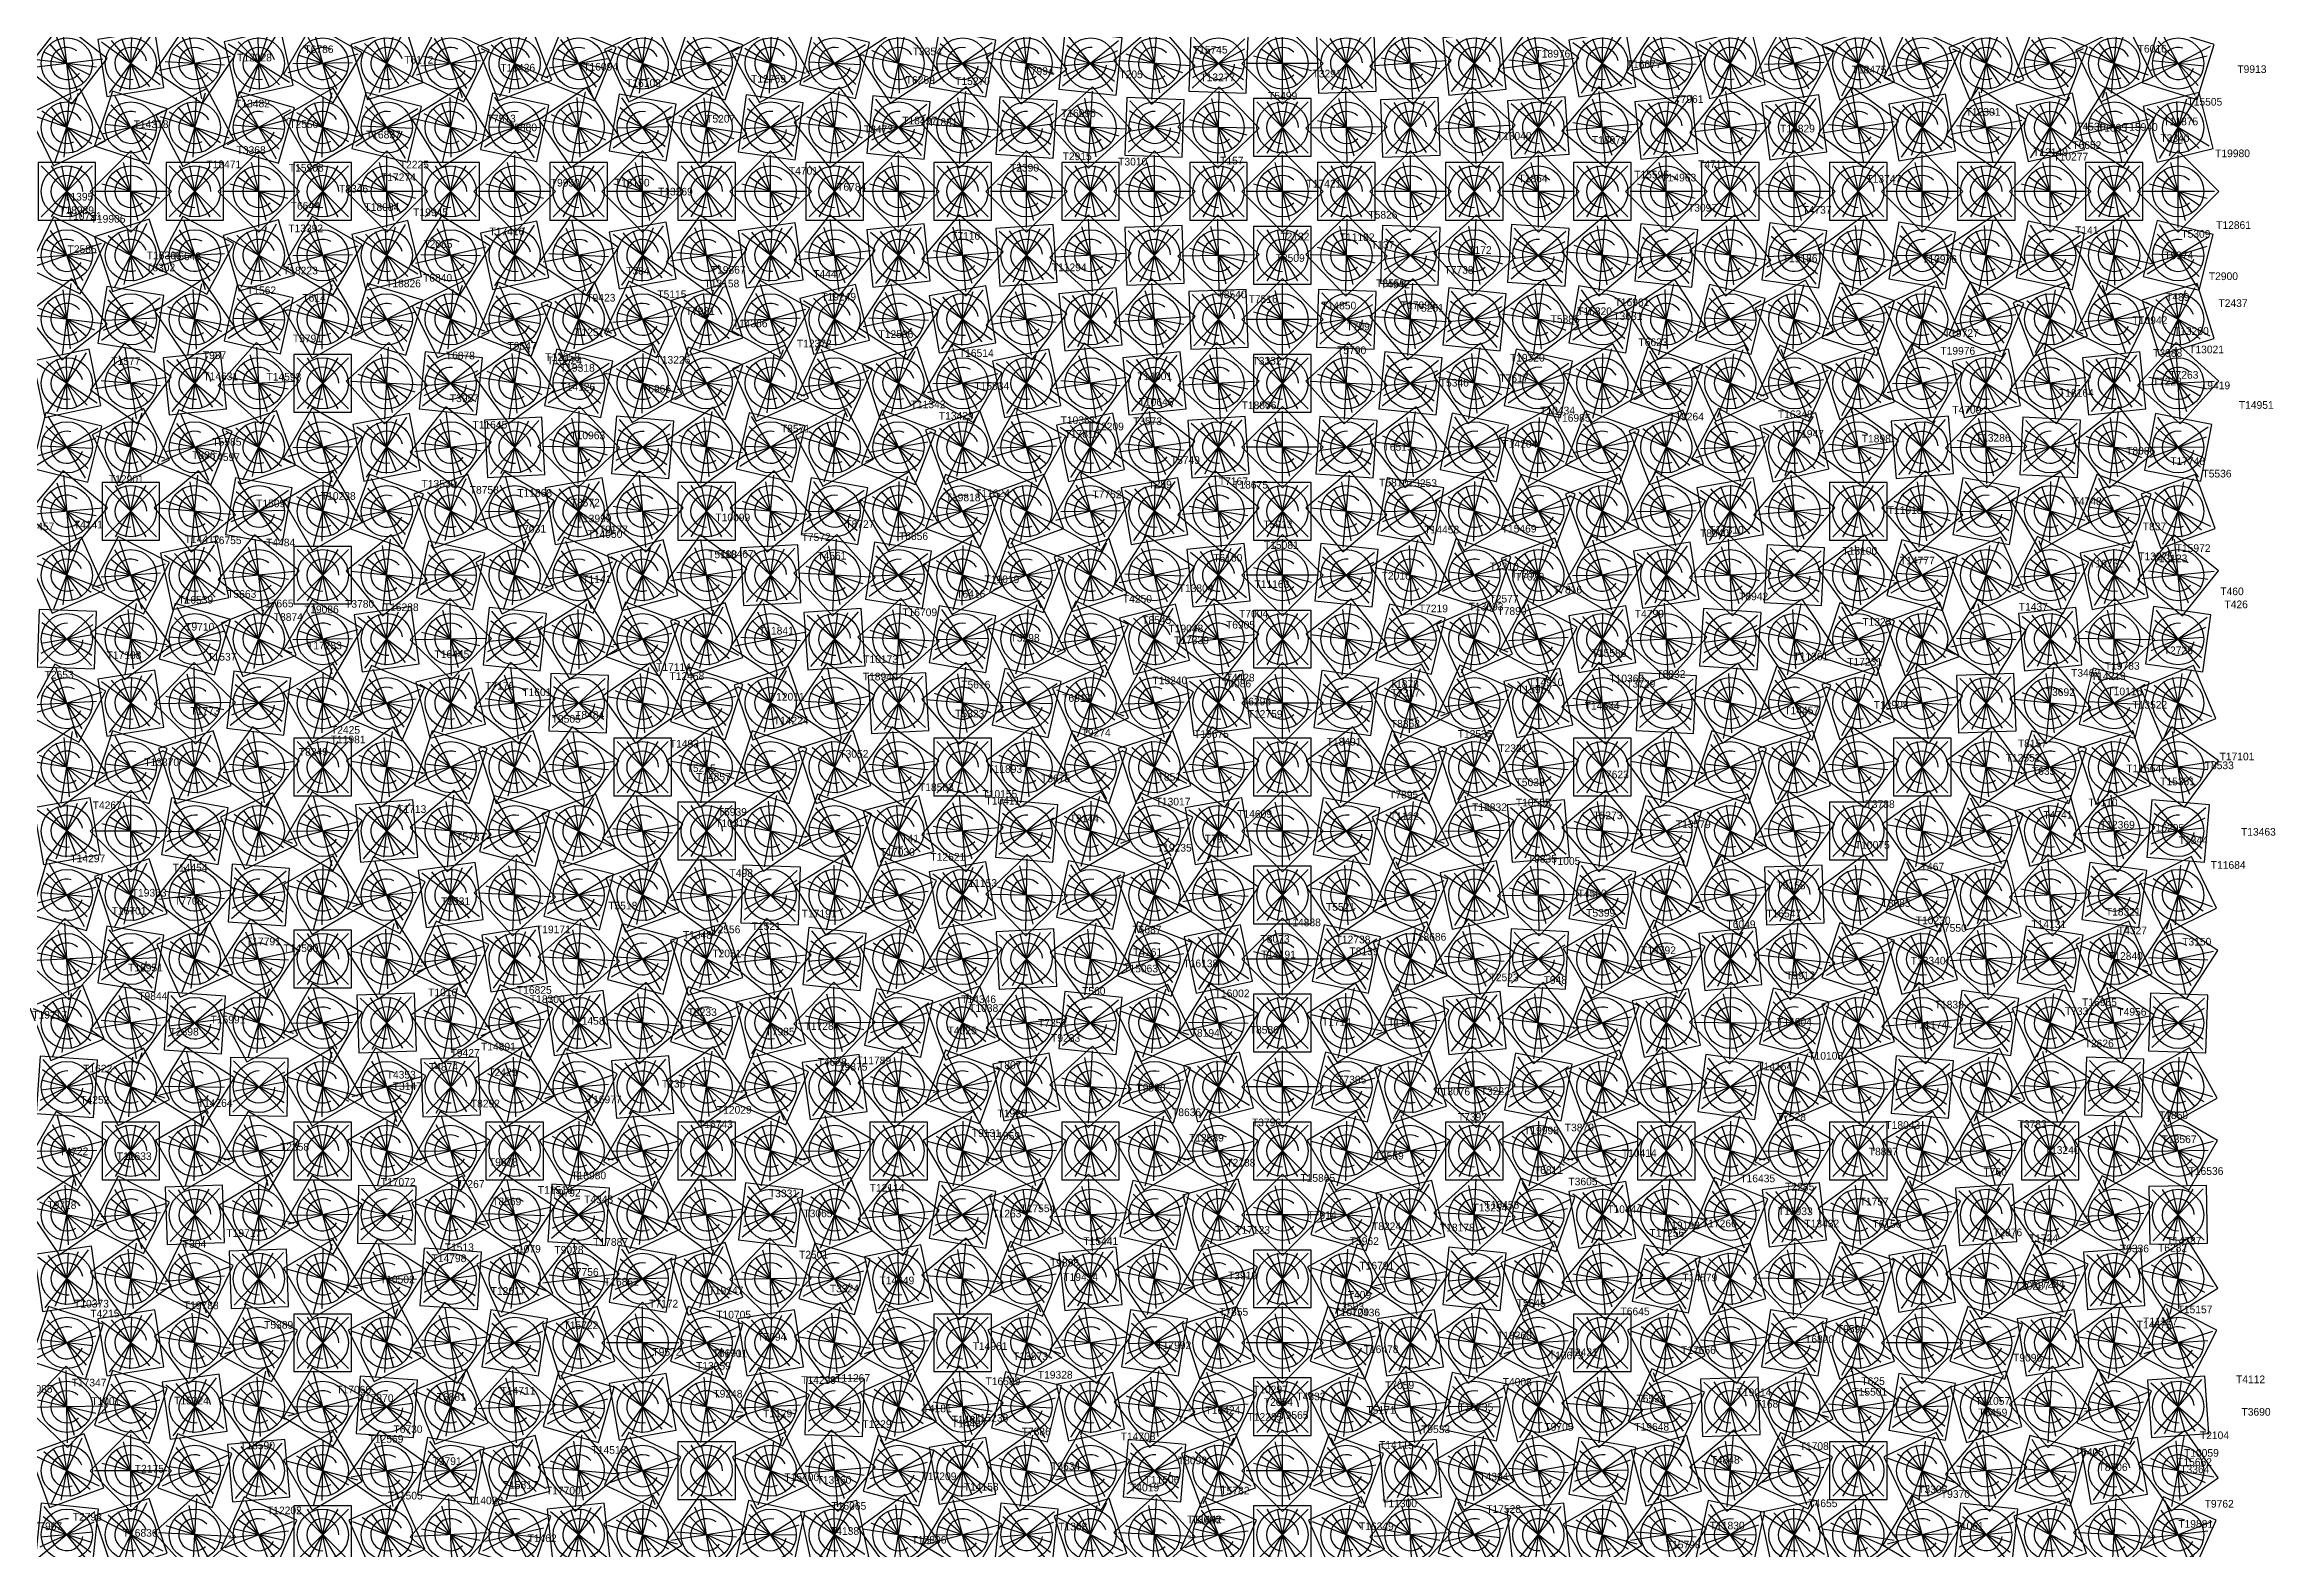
# Model space of a CAD drawing. Header units: metres. Extents: x -45 to 15052, y -45 to 15012.
# Drawn here: x 11565 to 15052, y 2377 to 4729 of the extents above; entities that cross this region are included whole.
import ezdxf

# ---------------------------------------------------------------- set-up
doc = ezdxf.new("R2010")
doc.units = ezdxf.units.M
for name, color, linetype in [('L0', 1, 'Continuous'), ('L1', 2, 'Continuous'), ('L10', 4, 'Continuous'), ('L11', 5, 'Continuous'), ('L2', 3, 'Continuous'), ('L3', 4, 'Continuous'), ('L4', 5, 'Continuous'), ('L5', 6, 'Continuous'), ('L6', 7, 'Continuous'), ('L7', 1, 'Continuous'), ('L8', 2, 'Continuous'), ('L9', 3, 'Continuous')]:
    doc.layers.add(name, color=color, linetype=linetype)

# ---------------------------------------------------------------- blocks, each defined once
blk = doc.blocks.new('CELL')
for p, q in [((-40, -40), (40, 40)), ((40, -40), (-40, 40)), ((-24, -40), (24, 40)), ((24, -40), (-24, 40)), ((-8, -40), (8, 40)), ((8, -40), (-8, 40))]:
    blk.add_line(p, q)
blk.add_lwpolyline([(-45, -45), (45, -45), (45, 45), (-45, 45)], close=True)
blk.add_circle((0, 0), 40)
blk.add_arc((0, 0), 25, 0, 270)

msp = doc.modelspace()

# ---------------------------------------------------------------- block references
at = {"layer": 'L0'}
for p, rotation in [((12100, 4700), 17), ((13300, 4700), 41), ((14500, 4700), 65), ((12200, 4600), 32), ((13400, 4600), 43.99999999999999), ((14600, 4600), 56), ((12300, 4500), 45), ((13500, 4500), 45), ((14700, 4500), 45), ((13600, 4400), 43.99999999999999), ((12400, 4400), 56), ((14800, 4400), 32), ((12500, 4300), 65), ((13700, 4300), 41), ((14900, 4300), 17), ((12600, 4200), 72), ((13800, 4200), 36), ((12700, 4100), 77.00000000000001), ((13900, 4100), 29), ((11600, 4000), 50), ((12800, 4000), 80), ((14000, 4000), 20), ((11700, 3900), 63), ((12900, 3900), 81), ((14100, 3900), 9), ((11800, 3800), 74), ((13000, 3800), 80), ((14200, 3800), 86.00000000000001), ((11900, 3700), 83.00000000000001), ((13100, 3700), 77.00000000000001), ((14300, 3700), 71), ((14400, 3600), 54), ((13200, 3600), 72), ((13300, 3500), 65), ((14500, 3500), 35), ((12100, 3500), 5), ((13400, 3400), 56), ((14600, 3400), 14), ((12200, 3400), 8), ((12300, 3300), 9), ((13500, 3300), 45), ((14700, 3300), 81), ((12400, 3200), 8), ((13600, 3200), 32), ((14800, 3200), 56), ((12500, 3100), 5), ((13700, 3100), 17), ((14900, 3100), 29), ((12700, 2900), 83.00000000000001), ((13900, 2900), 71), ((14000, 2800), 50), ((11600, 2800), 8), ((12800, 2800), 74), ((12900, 2700), 63), ((14100, 2700), 27), ((11700, 2700), 9), ((11800, 2600), 8), ((13000, 2600), 50), ((14200, 2600), 2), ((11900, 2500), 5), ((13100, 2500), 35), ((14300, 2500), 65), ((13200, 2400), 18), ((14400, 2400), 36)]:
    msp.add_blockref('CELL', p, dxfattribs=dict(at, rotation=rotation))
for p in [(12000, 3600), (12600, 3000), (13800, 3000), (12000, 2400)]:
    msp.add_blockref('CELL', p, dxfattribs=at)
at = {"layer": 'L1'}
for p, rotation in [((12200, 4700), 64), ((13400, 4700), 87.99999999999999), ((14600, 4700), 22), ((12300, 4600), 78), ((14700, 4600), 12), ((12500, 4400), 10), ((13700, 4400), 87.99999999999999), ((14900, 4400), 76), ((12600, 4300), 18), ((13800, 4300), 84), ((12700, 4200), 24), ((13900, 4200), 78), ((11600, 4100), 76), ((12800, 4100), 28), ((14000, 4100), 70), ((12900, 4000), 30), ((14100, 4000), 59.99999999999999), ((11800, 3900), 12), ((13000, 3900), 30), ((14200, 3900), 48), ((11900, 3800), 22), ((13100, 3800), 28), ((14300, 3800), 34), ((12000, 3700), 30), ((13200, 3700), 24), ((14400, 3700), 18), ((12100, 3600), 36), ((13300, 3600), 18), ((12200, 3500), 40), ((14600, 3500), 70), ((13400, 3500), 10), ((12300, 3400), 42), ((14700, 3400), 48), ((12400, 3300), 42), ((13600, 3300), 78), ((14800, 3300), 24), ((12500, 3200), 40), ((13700, 3200), 64), ((14900, 3200), 87.99999999999999), ((12600, 3100), 36), ((13800, 3100), 48), ((12700, 3000), 30), ((13900, 3000), 30), ((11600, 2900), 34), ((12800, 2900), 22), ((14000, 2900), 10), ((11700, 2800), 36), ((12900, 2800), 12), ((14100, 2800), 78), ((11800, 2700), 36), ((14200, 2700), 54), ((11900, 2600), 34), ((13100, 2600), 76), ((14300, 2600), 28), ((12000, 2500), 30), ((13200, 2500), 59.99999999999999), ((12100, 2400), 24), ((13300, 2400), 42), ((14500, 2400), 59.99999999999999)]:
    msp.add_blockref('CELL', p, dxfattribs=dict(at, rotation=rotation))
for p in [(13500, 4600), (12400, 4500), (13600, 4500), (14800, 4500), (11700, 4000), (14500, 3600), (13500, 3400), (13000, 2700), (14400, 2500)]:
    msp.add_blockref('CELL', p, dxfattribs=at)
at = {"layer": 'L10'}
for p, rotation in [((11900, 4700), 13), ((13100, 4700), 37), ((14300, 4700), 61), ((12000, 4600), 30), ((13200, 4600), 42), ((14400, 4600), 54), ((12100, 4500), 45), ((13300, 4500), 45), ((14500, 4500), 45), ((13400, 4400), 46), ((12200, 4400), 58), ((14600, 4400), 34), ((13500, 4300), 45), ((12300, 4300), 68.99999999999999), ((14700, 4300), 21), ((13600, 4200), 42), ((12400, 4200), 78), ((14800, 4200), 6), ((13700, 4100), 37), ((14900, 4100), 79), ((12500, 4100), 85), ((13800, 4000), 30), ((12700, 3900), 3), ((13900, 3900), 21), ((11600, 3800), 87.99999999999999), ((12800, 3800), 4), ((14000, 3800), 10), ((11700, 3700), 9), ((12900, 3700), 3), ((14100, 3700), 87), ((11800, 3600), 18), ((14200, 3600), 72), ((11900, 3500), 25), ((14300, 3500), 55), ((13100, 3500), 85), ((12000, 3400), 30), ((13200, 3400), 78), ((14400, 3400), 36), ((12100, 3300), 33), ((13300, 3300), 68.99999999999999), ((14500, 3300), 15), ((12200, 3200), 34), ((13400, 3200), 58), ((14600, 3200), 82), ((12300, 3100), 33), ((13500, 3100), 45), ((14700, 3100), 57.00000000000001), ((12400, 3000), 30), ((13600, 3000), 30), ((14800, 3000), 30), ((12500, 2900), 25), ((13700, 2900), 13), ((14900, 2900), 1), ((12600, 2800), 18), ((13800, 2800), 84), ((13900, 2700), 63), ((12700, 2700), 9), ((11600, 2600), 46), ((14000, 2600), 40), ((12800, 2600), 87.99999999999999), ((11700, 2500), 45), ((12900, 2500), 75.00000000000001), ((14100, 2500), 15), ((11800, 2400), 42), ((13000, 2400), 59.99999999999999), ((14200, 2400), 78)]:
    msp.add_blockref('CELL', p, dxfattribs=dict(at, rotation=rotation))
for p in [(12600, 4000), (13000, 3600)]:
    msp.add_blockref('CELL', p, dxfattribs=at)
at = {"layer": 'L11'}
for p, rotation in [((12000, 4700), 59.99999999999999), ((13200, 4700), 84), ((14400, 4700), 18), ((12100, 4600), 76), ((13300, 4600), 87.99999999999999), ((14500, 4600), 10), ((12300, 4400), 12), ((14700, 4400), 78), ((12400, 4300), 22), ((14800, 4300), 64), ((13600, 4300), 87.99999999999999), ((12500, 4200), 30), ((14900, 4200), 48), ((13700, 4200), 84), ((12600, 4100), 36), ((13800, 4100), 78), ((12700, 4000), 40), ((13900, 4000), 70), ((11600, 3900), 24), ((12800, 3900), 42), ((14000, 3900), 59.99999999999999), ((11700, 3800), 36), ((12900, 3800), 42), ((14100, 3800), 48), ((11800, 3700), 46), ((13000, 3700), 40), ((14200, 3700), 34), ((11900, 3600), 54), ((13100, 3600), 36), ((14300, 3600), 18), ((12000, 3500), 59.99999999999999), ((13200, 3500), 30), ((12100, 3400), 64), ((13300, 3400), 22), ((14500, 3400), 70), ((12200, 3300), 66), ((13400, 3300), 12), ((14600, 3300), 48), ((12300, 3200), 66), ((14700, 3200), 24), ((12400, 3100), 64), ((13600, 3100), 76), ((14800, 3100), 87.99999999999999), ((12500, 3000), 59.99999999999999), ((13700, 3000), 59.99999999999999), ((14900, 3000), 59.99999999999999), ((12600, 2900), 54), ((13800, 2900), 42), ((12700, 2800), 46), ((13900, 2800), 22), ((11600, 2700), 72), ((12800, 2700), 36), ((11700, 2600), 72), ((12900, 2600), 24), ((14100, 2600), 66), ((11800, 2500), 70), ((13000, 2500), 10), ((14200, 2500), 40), ((11900, 2400), 66), ((13100, 2400), 84), ((14300, 2400), 12)]:
    msp.add_blockref('CELL', p, dxfattribs=dict(at, rotation=rotation))
for p in [(12200, 4500), (13400, 4500), (14600, 4500), (13500, 4400), (14400, 3500), (13500, 3200), (14000, 2700)]:
    msp.add_blockref('CELL', p, dxfattribs=at)
at = {"layer": 'L2'}
for p, rotation in [((12300, 4700), 21), ((13500, 4700), 45), ((14700, 4700), 68.99999999999999), ((12400, 4600), 34), ((13600, 4600), 46), ((14800, 4600), 58), ((12500, 4500), 45), ((13700, 4500), 45), ((14900, 4500), 45), ((13800, 4400), 42), ((12600, 4400), 54), ((12700, 4300), 61), ((13900, 4300), 37), ((12800, 4200), 66), ((14000, 4200), 30), ((11600, 4200), 12), ((11700, 4100), 27), ((12900, 4100), 68.99999999999999), ((14100, 4100), 21), ((11800, 4000), 40), ((13000, 4000), 70), ((14200, 4000), 10), ((11900, 3900), 51), ((13100, 3900), 68.99999999999999), ((14300, 3900), 87), ((12000, 3800), 59.99999999999999), ((13200, 3800), 66), ((14400, 3800), 72), ((12100, 3700), 67.00000000000001), ((13300, 3700), 61), ((14500, 3700), 55), ((13400, 3600), 54), ((14600, 3600), 36), ((12200, 3600), 72), ((13500, 3500), 45), ((12300, 3500), 75.00000000000001), ((14700, 3500), 15), ((12400, 3400), 76), ((13600, 3400), 34), ((14800, 3400), 82), ((12500, 3300), 75.00000000000001), ((13700, 3300), 21), ((14900, 3300), 57.00000000000001), ((12600, 3200), 72), ((13800, 3200), 6), ((12700, 3100), 67.00000000000001), ((13900, 3100), 79), ((11600, 3000), 59.99999999999999), ((12800, 3000), 59.99999999999999), ((14000, 3000), 59.99999999999999), ((11700, 2900), 63), ((12900, 2900), 51), ((14100, 2900), 39), ((11800, 2800), 64), ((13000, 2800), 40), ((14200, 2800), 16), ((11900, 2700), 63), ((13100, 2700), 27), ((14300, 2700), 81), ((12000, 2600), 59.99999999999999), ((13200, 2600), 12), ((14400, 2600), 54), ((12100, 2500), 55), ((13300, 2500), 85), ((14500, 2500), 25), ((12200, 2400), 48), ((13400, 2400), 66), ((14600, 2400), 84)]:
    msp.add_blockref('CELL', p, dxfattribs=dict(at, rotation=rotation))
at = {"layer": 'L3'}
for p, rotation in [((12400, 4700), 68), ((13600, 4700), 2), ((14800, 4700), 26), ((12500, 4600), 80), ((13700, 4600), 2), ((14900, 4600), 14), ((12700, 4400), 8), ((13900, 4400), 86.00000000000001), ((11600, 4300), 38), ((12800, 4300), 14), ((14000, 4300), 80), ((11700, 4200), 54), ((12900, 4200), 18), ((14100, 4200), 72), ((11800, 4100), 68), ((13000, 4100), 20), ((14200, 4100), 62), ((11900, 4000), 80), ((13100, 4000), 20), ((14300, 4000), 50), ((13200, 3900), 18), ((14400, 3900), 36), ((12100, 3800), 8), ((13300, 3800), 14), ((14500, 3800), 20), ((12200, 3700), 14), ((13400, 3700), 8), ((14600, 3700), 2), ((12300, 3600), 18), ((14700, 3600), 72), ((12400, 3500), 20), ((14800, 3500), 50), ((13600, 3500), 80), ((12500, 3400), 20), ((13700, 3400), 68), ((14900, 3400), 26), ((12600, 3300), 18), ((13800, 3300), 54), ((12700, 3200), 14), ((13900, 3200), 38), ((11600, 3100), 86.00000000000001), ((12800, 3100), 8), ((14000, 3100), 20), ((11800, 2900), 2), ((13000, 2900), 80), ((14200, 2900), 68), ((14300, 2800), 43.99999999999999), ((11900, 2800), 2), ((13100, 2800), 68), ((13200, 2700), 54), ((14400, 2700), 18), ((13300, 2600), 38), ((14500, 2600), 80), ((12100, 2600), 86.00000000000001), ((12200, 2500), 80), ((13400, 2500), 20), ((14600, 2500), 50), ((12300, 2400), 72), ((14700, 2400), 18)]:
    msp.add_blockref('CELL', p, dxfattribs=dict(at, rotation=rotation))
for p in [(12600, 4500), (13800, 4500), (12000, 3900), (13500, 3600), (11700, 3000), (12900, 3000), (14100, 3000), (12000, 2700), (13500, 2400)]:
    msp.add_blockref('CELL', p, dxfattribs=at)
at = {"layer": 'L4'}
for p, rotation in [((12500, 4700), 25), ((13700, 4700), 49), ((14900, 4700), 73), ((12600, 4600), 36), ((13800, 4600), 48), ((12700, 4500), 45), ((13900, 4500), 45), ((12800, 4400), 52.00000000000001), ((14000, 4400), 40), ((11600, 4400), 64), ((12900, 4300), 57.00000000000001), ((14100, 4300), 33), ((11700, 4300), 81), ((13000, 4200), 59.99999999999999), ((14200, 4200), 24), ((11800, 4200), 6), ((11900, 4100), 19), ((13100, 4100), 61), ((14300, 4100), 13), ((12000, 4000), 30), ((13200, 4000), 59.99999999999999), ((12100, 3900), 39), ((13300, 3900), 57.00000000000001), ((14500, 3900), 75.00000000000001), ((12200, 3800), 46), ((13400, 3800), 52.00000000000001), ((14600, 3800), 58), ((12300, 3700), 51), ((13500, 3700), 45), ((14700, 3700), 39), ((12400, 3600), 54), ((13600, 3600), 36), ((14800, 3600), 18), ((12500, 3500), 55), ((13700, 3500), 25), ((14900, 3500), 85), ((12600, 3400), 54), ((13800, 3400), 12), ((12700, 3300), 51), ((13900, 3300), 87), ((11600, 3200), 22), ((12800, 3200), 46), ((14000, 3200), 70), ((11700, 3100), 27), ((12900, 3100), 39), ((14100, 3100), 51), ((11800, 3000), 30), ((13000, 3000), 30), ((14200, 3000), 30), ((11900, 2900), 31), ((13100, 2900), 19), ((14300, 2900), 7), ((12000, 2800), 30), ((13200, 2800), 6), ((14400, 2800), 72), ((12100, 2700), 27), ((14500, 2700), 45), ((13300, 2700), 81), ((12200, 2600), 22), ((13400, 2600), 64), ((14600, 2600), 16), ((12300, 2500), 15), ((13500, 2500), 45), ((14700, 2500), 75.00000000000001), ((12400, 2400), 6), ((13600, 2400), 24), ((14800, 2400), 42)]:
    msp.add_blockref('CELL', p, dxfattribs=dict(at, rotation=rotation))
msp.add_blockref('CELL', (14400, 4000), dxfattribs=at)
at = {"layer": 'L5'}
for p, rotation in [((12600, 4700), 72), ((13800, 4700), 6), ((12700, 4600), 82), ((13900, 4600), 4), ((11700, 4400), 18), ((12900, 4400), 6), ((14100, 4400), 84), ((11800, 4300), 34), ((13000, 4300), 10), ((14200, 4300), 76), ((11900, 4200), 48), ((14300, 4200), 66), ((13100, 4200), 12), ((12000, 4100), 59.99999999999999), ((13200, 4100), 12), ((14400, 4100), 54), ((12100, 4000), 70), ((13300, 4000), 10), ((14500, 4000), 40), ((12200, 3900), 78), ((13400, 3900), 6), ((14600, 3900), 24), ((12300, 3800), 84), ((14700, 3800), 6), ((12400, 3700), 87.99999999999999), ((13600, 3700), 82), ((14800, 3700), 76), ((14900, 3600), 54), ((13700, 3600), 72), ((13800, 3500), 59.99999999999999), ((13900, 3400), 46), ((12700, 3400), 87.99999999999999), ((11600, 3300), 48), ((12800, 3300), 84), ((14000, 3300), 30), ((11700, 3200), 54), ((12900, 3200), 78), ((14100, 3200), 12), ((11800, 3100), 58), ((13000, 3100), 70), ((14200, 3100), 82), ((11900, 3000), 59.99999999999999), ((13100, 3000), 59.99999999999999), ((14300, 3000), 59.99999999999999), ((12000, 2900), 59.99999999999999), ((13200, 2900), 48), ((14400, 2900), 36), ((12100, 2800), 58), ((13300, 2800), 34), ((14500, 2800), 10), ((12200, 2700), 54), ((13400, 2700), 18), ((14600, 2700), 72), ((12300, 2600), 48), ((14700, 2600), 42), ((12400, 2500), 40), ((13600, 2500), 70), ((14800, 2500), 10), ((12500, 2400), 30), ((13700, 2400), 48), ((14900, 2400), 66)]:
    msp.add_blockref('CELL', p, dxfattribs=dict(at, rotation=rotation))
for p in [(11600, 4500), (12800, 4500), (14000, 4500), (13500, 3800), (12500, 3600), (12600, 3500), (13500, 2600)]:
    msp.add_blockref('CELL', p, dxfattribs=at)
at = {"layer": 'L6'}
for p, rotation in [((12700, 4700), 29), ((13900, 4700), 53), ((11600, 4600), 26), ((12800, 4600), 38), ((14000, 4600), 50), ((11700, 4500), 45), ((12900, 4500), 45), ((14100, 4500), 45), ((13000, 4400), 50), ((14200, 4400), 38), ((11800, 4400), 62), ((13100, 4300), 53), ((14300, 4300), 29), ((11900, 4300), 77.00000000000001), ((13200, 4200), 54), ((14400, 4200), 18), ((12100, 4100), 11), ((13300, 4100), 53), ((14500, 4100), 5), ((12200, 4000), 20), ((13400, 4000), 50), ((14600, 4000), 80), ((12300, 3900), 27), ((13500, 3900), 45), ((14700, 3900), 63), ((12400, 3800), 32), ((13600, 3800), 38), ((14800, 3800), 43.99999999999999), ((12500, 3700), 35), ((13700, 3700), 29), ((14900, 3700), 23), ((12600, 3600), 36), ((13800, 3600), 18), ((12700, 3500), 35), ((13900, 3500), 5), ((11600, 3400), 74), ((12800, 3400), 32), ((14000, 3400), 80), ((11700, 3300), 81), ((12900, 3300), 27), ((14100, 3300), 63), ((11800, 3200), 86.00000000000001), ((13000, 3200), 20), ((14200, 3200), 43.99999999999999), ((11900, 3100), 89), ((13100, 3100), 11), ((14300, 3100), 23), ((12100, 2900), 89), ((13300, 2900), 77.00000000000001), ((14500, 2900), 65), ((13400, 2800), 62), ((14600, 2800), 38), ((12200, 2800), 86.00000000000001), ((13500, 2700), 45), ((12300, 2700), 81), ((14700, 2700), 9), ((12400, 2600), 74), ((13600, 2600), 26), ((14800, 2600), 68), ((12500, 2500), 65), ((13700, 2500), 5), ((14900, 2500), 35), ((12600, 2400), 54), ((13800, 2400), 72)]:
    msp.add_blockref('CELL', p, dxfattribs=dict(at, rotation=rotation))
for p in [(12000, 4200), (12000, 3000), (13200, 3000), (14400, 3000)]:
    msp.add_blockref('CELL', p, dxfattribs=at)
at = {"layer": 'L7'}
for p, rotation in [((11600, 4700), 52.00000000000001), ((12800, 4700), 76), ((14000, 4700), 10), ((11700, 4600), 72), ((12900, 4600), 84), ((14100, 4600), 6), ((11900, 4400), 16), ((13100, 4400), 4), ((14300, 4400), 82), ((12000, 4300), 30), ((13200, 4300), 6), ((14400, 4300), 72), ((12100, 4200), 42), ((14500, 4200), 59.99999999999999), ((13300, 4200), 6), ((12200, 4100), 52.00000000000001), ((14600, 4100), 46), ((13400, 4100), 4), ((12300, 4000), 59.99999999999999), ((14700, 4000), 30), ((12400, 3900), 66), ((13600, 3900), 84), ((14800, 3900), 12), ((12500, 3800), 70), ((13700, 3800), 76), ((14900, 3800), 82), ((12600, 3700), 72), ((13800, 3700), 66), ((13900, 3600), 54), ((12700, 3600), 72), ((12800, 3500), 70), ((14000, 3500), 40), ((11600, 3500), 10), ((11700, 3400), 18), ((12900, 3400), 66), ((14100, 3400), 24), ((11800, 3300), 24), ((13000, 3300), 59.99999999999999), ((14200, 3300), 6), ((11900, 3200), 28), ((13100, 3200), 52.00000000000001), ((14300, 3200), 76), ((12000, 3100), 30), ((13200, 3100), 42), ((14400, 3100), 54), ((12100, 3000), 30), ((13300, 3000), 30), ((14500, 3000), 30), ((12200, 2900), 28), ((13400, 2900), 16), ((14600, 2900), 4), ((12300, 2800), 24), ((14700, 2800), 66), ((12400, 2700), 18), ((13600, 2700), 72), ((14800, 2700), 36), ((12500, 2600), 10), ((13700, 2600), 52.00000000000001), ((14900, 2600), 4), ((13800, 2500), 30), ((12700, 2400), 78), ((13900, 2400), 6)]:
    msp.add_blockref('CELL', p, dxfattribs=dict(at, rotation=rotation))
for p in [(11800, 4500), (13000, 4500), (14200, 4500), (13500, 4000), (13500, 2800), (12600, 2500)]:
    msp.add_blockref('CELL', p, dxfattribs=at)
at = {"layer": 'L8'}
for p, rotation in [((11700, 4700), 9), ((12900, 4700), 33), ((14100, 4700), 57.00000000000001), ((11800, 4600), 28), ((13000, 4600), 40), ((14200, 4600), 52.00000000000001), ((11900, 4500), 45), ((13100, 4500), 45), ((14300, 4500), 45), ((13200, 4400), 48), ((12000, 4400), 59.99999999999999), ((14400, 4400), 36), ((13300, 4300), 49), ((14500, 4300), 25), ((12100, 4300), 73), ((13400, 4200), 48), ((12200, 4200), 84), ((14600, 4200), 12), ((13500, 4100), 45), ((12300, 4100), 3), ((14700, 4100), 87), ((12400, 4000), 10), ((13600, 4000), 40), ((14800, 4000), 70), ((12500, 3900), 15), ((13700, 3900), 33), ((14900, 3900), 51), ((12600, 3800), 18), ((13800, 3800), 24), ((12700, 3700), 19), ((13900, 3700), 13), ((11600, 3600), 36), ((12800, 3600), 18), ((11700, 3500), 45), ((12900, 3500), 15), ((14100, 3500), 75.00000000000001), ((11800, 3400), 52.00000000000001), ((13000, 3400), 10), ((14200, 3400), 58), ((11900, 3300), 57.00000000000001), ((13100, 3300), 3), ((14300, 3300), 39), ((12000, 3200), 59.99999999999999), ((13200, 3200), 84), ((14400, 3200), 18), ((12100, 3100), 61), ((13300, 3100), 73), ((14500, 3100), 85), ((12200, 3000), 59.99999999999999), ((13400, 3000), 59.99999999999999), ((14600, 3000), 59.99999999999999), ((12300, 2900), 57.00000000000001), ((13500, 2900), 45), ((14700, 2900), 33), ((12400, 2800), 52.00000000000001), ((13600, 2800), 28), ((14800, 2800), 4), ((12500, 2700), 45), ((14900, 2700), 63), ((13700, 2700), 9), ((12600, 2600), 36), ((13800, 2600), 78), ((12700, 2500), 25), ((13900, 2500), 55), ((11600, 2400), 84), ((12800, 2400), 12), ((14000, 2400), 30)]:
    msp.add_blockref('CELL', p, dxfattribs=dict(at, rotation=rotation))
msp.add_blockref('CELL', (14000, 3600), dxfattribs=at)
at = {"layer": 'L9'}
for p, rotation in [((11800, 4700), 56), ((13000, 4700), 80), ((14200, 4700), 14), ((11900, 4600), 74), ((13100, 4600), 86.00000000000001), ((14300, 4600), 8), ((12100, 4400), 14), ((13300, 4400), 2), ((14500, 4400), 80), ((12200, 4300), 26), ((14600, 4300), 68), ((13400, 4300), 2), ((12300, 4200), 36), ((14700, 4200), 54), ((12400, 4100), 43.99999999999999), ((14800, 4100), 38), ((13600, 4100), 86.00000000000001), ((12500, 4000), 50), ((13700, 4000), 80), ((14900, 4000), 20), ((12600, 3900), 54), ((13800, 3900), 72), ((12700, 3800), 56), ((13900, 3800), 62), ((11600, 3700), 62), ((12800, 3700), 56), ((14000, 3700), 50), ((12900, 3600), 54), ((14100, 3600), 36), ((11700, 3600), 72), ((13000, 3500), 50), ((14200, 3500), 20), ((11800, 3500), 80), ((13100, 3400), 43.99999999999999), ((11900, 3400), 86.00000000000001), ((14300, 3400), 2), ((13200, 3300), 36), ((14400, 3300), 72), ((12100, 3200), 2), ((13300, 3200), 26), ((14500, 3200), 50), ((12200, 3100), 2), ((13400, 3100), 14), ((14600, 3100), 26), ((12400, 2900), 86.00000000000001), ((13600, 2900), 74), ((14800, 2900), 62), ((13700, 2800), 56), ((14900, 2800), 32), ((12500, 2800), 80), ((12600, 2700), 72), ((13800, 2700), 36), ((12700, 2600), 62), ((13900, 2600), 14), ((11600, 2500), 20), ((12800, 2500), 50), ((14000, 2500), 80), ((11700, 2400), 18), ((12900, 2400), 36), ((14100, 2400), 54)]:
    msp.add_blockref('CELL', p, dxfattribs=dict(at, rotation=rotation))
for p in [(12000, 4500), (13200, 4500), (14400, 4500), (13500, 4200), (12000, 3300), (12300, 3000), (13500, 3000), (14700, 3000)]:
    msp.add_blockref('CELL', p, dxfattribs=at)

# ---------------------------------------------------------------- texts
at = {"layer": 'L3'}
for s, p in [('T12028', (11866.1, 4703.3)), ('T6786', (11971.3, 4716.2)), ('T6172', (12127.3, 4699.8)), ('T3354', (12922, 4712.8)), ('T15745', (13359.9, 4715.5)), ('T18976', (13895.4, 4709.3)), ('T6016', (14836.7, 4717.1)), ('T13426', (12277.6, 4687.4)), ('T16094', (12407.1, 4688.9)), ('T16103', (12474.1, 4663.3)), ('T12769', (12669.5, 4670.1)), ('T6269', (12911.2, 4668.2)), ('T15270', (12988.4, 4666.4)), ('T7994', (13096.9, 4682.1)), ('T205', (13245.1, 4677)), ('T13277', (13371.7, 4672.3)), ('T3291', (13547, 4678.1)), ('T16677', (14038, 4692.7)), ('T18475', (14389.7, 4684.5)), ('T9913', (14992.5, 4685.1)), ('T13482', (11863, 4631.4)), ('T5499', (13477.6, 4643.4)), ('T7961', (14112.5, 4638.4)), ('T15505', (14914.5, 4634.1)), ('T14318', (11704.4, 4599.1)), ('T2550', (11947.6, 4599)), ('T7513', (12256.2, 4607.8)), ('T8880', (12289.4, 4594)), ('T5207', (12599.2, 4607.6)), ('T8473', (12845.8, 4591.1)), ('T18497', (12905.7, 4604.8)), ('T1831', (12946.7, 4602.1)), ('T16996', (13153.9, 4616.2)), ('T18829', (14277.8, 4592.2)), ('T12301', (14567.8, 4618.3)), ('T4530', (14740.6, 4595.3)), ('T1895', (14774.7, 4593.6)), ('T15940', (14813.7, 4594.7)), ('T11875', (14876.9, 4603.3)), ('T3368', (11865.3, 4558.6)), ('T16837', (12067.5, 4582.8)), ('T13040', (13835, 4580.8)), ('T18079', (13983.6, 4574.4)), ('T6652', (14734.5, 4566.4)), ('T3340', (14872.2, 4577.3)), ('T18471', (11818.1, 4536.3)), ('T15308', (11947, 4530.9)), ('T2225', (12120.4, 4535.9)), ('T4701', (12728.5, 4526.3)), ('T2390', (13074, 4531)), ('T2915', (13156.4, 4548.9)), ('T3010', (13243.2, 4540.5)), ('T157', (13402.5, 4542.1)), ('T4717', (14149.6, 4536.5)), ('T12149', (14673.3, 4555.4)), ('T10277', (14704.9, 4548.3)), ('T19980', (14957.8, 4553.5)), ('T1395', (11595.8, 4485.7)), ('T8346', (12025.4, 4498.2)), ('T17274', (12091, 4516.1)), ('T9950', (12356.3, 4507.6)), ('T16190', (12456.4, 4507.7)), ('T13269', (12523.9, 4493.7)), ('T6784', (12804, 4501.1)), ('T17421', (13537.6, 4506.1)), ('T1864', (13868.9, 4514.4)), ('T15595', (14049.8, 4520.3)), ('T14963', (14092.3, 4515.6)), ('T13747', (14412.7, 4513.6)), ('T18989', (11588, 4464.5)), ('T10721', (11600, 4455.6)), ('T19906', (11637.2, 4451.1)), ('T6644', (11949.9, 4471.5)), ('T18084', (12065.2, 4469.4)), ('T19945', (12141.2, 4461.4)), ('T5826', (13634.3, 4457.5)), ('T3097', (14133.8, 4468.5)), ('T4737', (14312.8, 4465.2)), ('T13392', (11946.1, 4436.2)), ('T17416', (12260.6, 4431.4)), ('T7110', (12982.1, 4424.4)), ('T2132', (13496.6, 4423.5)), ('T11182', (13589.5, 4422.4)), ('T141', (14738.8, 4433.2)), ('T5309', (14904.9, 4427.5)), ('T12861', (14959.4, 4441.4)), ('T2585', (11601.1, 4403.7)), ('T16366', (11724.8, 4394)), ('T6643', (11764.3, 4392.5)), ('T2065', (12157.2, 4411.7)), ('T8509', (13489.3, 4389.8)), ('T137', (13638.3, 4410.4)), ('T172', (13790.4, 4402.3)), ('T19186', (14281.9, 4389.2)), ('T10976', (14499.8, 4388.2)), ('T9974', (14878.4, 4394)), ('T6302', (11723.8, 4375.1)), ('T18223', (11937.8, 4370.3)), ('T18826', (12099, 4350.1)), ('T6840', (12156.7, 4358.8)), ('T384', (12474.3, 4369.9)), ('T13158', (12596.6, 4350)), ('T19867', (12606.5, 4371.4)), ('T4447', (12766.6, 4365.1)), ('T11294', (13139.5, 4375.3)), ('T8559', (13646.4, 4350.4)), ('T4942', (13653.7, 4348.5)), ('T7738', (13753.2, 4371.2)), ('T2900', (14948, 4361.4)), ('T1562', (11881.6, 4339.4)), ('T614', (11968.1, 4327.6)), ('T9423', (12411.9, 4327.8)), ('T5115', (12522.9, 4333.1)), ('T19249', (12779.1, 4329.4)), ('T8540', (13398.5, 4333)), ('T7516', (13447.1, 4325.6)), ('T14850', (13560.9, 4315.5)), ('T17098', (13685, 4316)), ('T5251', (13706.7, 4311.9)), ('T16961', (14019.1, 4320.6)), ('T489', (14881, 4328.9)), ('T2437', (14963, 4319.3)), ('T7981', (12567.4, 4307)), ('T14366', (12640.8, 4287.6)), ('T709', (13599.9, 4282.9)), ('T5885', (13919.1, 4294.4)), ('T16820', (13960.6, 4306.6)), ('T3631', (14017.1, 4299.1)), ('T10942', (14828.7, 4292.6)), ('T5791', (11953.3, 4264.1)), ('T9547', (12288.7, 4252.5)), ('T12577', (12394.5, 4273.9)), ('T12372', (12741, 4256.2)), ('T12506', (12868.6, 4270.9)), ('T5790', (13585.5, 4245.6)), ('T6623', (14056.5, 4258.3)), ('T19976', (14528.3, 4244.8)), ('T19727', (14533.9, 4272.5)), ('T13200', (14893.4, 4275.7)), ('T13021', (14917.2, 4246.9)), ('T1577', (11669.4, 4228.7)), ('T987', (11812.5, 4238)), ('T6878', (12192.3, 4237.5)), ('T12058', (12347.6, 4234.9)), ('T10524', (12350.5, 4229.7)), ('T19318', (12370.7, 4218.1)), ('T13226', (12520.1, 4230.7)), ('T16514', (12994.3, 4241.2)), ('T3332', (13453.2, 4229.3)), ('T19320', (13855.5, 4234)), ('T3988', (14860.9, 4241.4)), ('T7263', (14886.1, 4207.2)), ('T14631', (11813.3, 4204.9)), ('T14598', (11912.1, 4204.2)), ('T14126', (12371.4, 4188.3)), ('T6966', (12499, 4185.5)), ('T15834', (13018.4, 4189.9)), ('T14001', (13273.2, 4205.1)), ('T5346', (13745.9, 4194.9)), ('T7617', (13839, 4201.9)), ('T18164', (14713.7, 4179.1)), ('T7228', (14860.2, 4196.8)), ('T9419', (14935.7, 4190.7)), ('T3957', (12198.6, 4170.6)), ('T11342', (12918.9, 4161.1)), ('T13429', (12962.9, 4143.2)), ('T10646', (13275.2, 4164.9)), ('T18806', (13436.2, 4159.6)), ('T10434', (13902.8, 4151.5)), ('T16985', (13927.1, 4139.9)), ('T19264', (14104.3, 4142)), ('T16348', (14274.3, 4145.6)), ('T4709', (14546.9, 4152.7)), ('T14951', (14994.9, 4160.1)), ('T5985', (11827.4, 4102.5)), ('T11645', (12234, 4129.3)), ('T10963', (12387, 4112.6)), ('T8571', (12716.1, 4123.2)), ('T10367', (13153.2, 4136.3)), ('T17810', (13159.5, 4115)), ('T12209', (13197.7, 4126.5)), ('T3573', (13266.3, 4134.6)), ('T1947', (14300.8, 4115.2)), ('T1898', (14405.4, 4107.6)), ('T13286', (14583.7, 4108.8)), ('T8067', (11795.8, 4081.8)), ('T4597', (11825.1, 4078.6)), ('T5749', (13325.5, 4074)), ('T6515', (13658, 4094.6)), ('T14204', (13843.8, 4099.3)), ('T8086', (14818.7, 4088.6)), ('T17748', (14887.7, 4072.3)), ('T12901', (11665.7, 4044.2)), ('T13539', (12154.4, 4036.9)), ('T289', (13290.4, 4036)), ('T7167', (13400.6, 4040.8)), ('T18675', (13422.9, 4035.4)), ('T5810', (13651.1, 4038.7)), ('T3253', (13696, 4038)), ('T5536', (14938, 4052.8)), ('T15097', (11895.9, 4006.2)), ('T10238', (11997.1, 4017.9)), ('T8758', (12229.7, 4027.4)), ('T11868', (12304, 4022.6)), ('T8572', (12387.4, 4007.4)), ('T19818', (12973.6, 4015.5)), ('T11624', (13019.5, 4022)), ('T7752', (13202.9, 4020.4)), ('T4748', (14735, 4009.6)), ('T5457', (11534.9, 3970.3)), ('T4141', (11610.9, 3973.2)), ('T7031', (12303.5, 3966.6)), ('T13999', (12396.9, 3982.7)), ('T9177', (12431.6, 3965.5)), ('T10099', (12613.7, 3984.3)), ('T8727', (12816.7, 3973.9)), ('T5913', (13470.1, 3973.4)), ('T14458', (13721.8, 3965.3)), ('T15469', (13842.7, 3966.7)), ('T17310', (14166.6, 3965)), ('T11918', (14446, 3995.8)), ('T837', (14844.7, 3970.2)), ('T14412', (11784.1, 3950.2)), ('T6755', (11827.6, 3948.6)), ('T4484', (11911.4, 3945.1)), ('T14050', (12413.9, 3958.3)), ('T7572', (12748.4, 3953.6)), ('T6656', (12900.6, 3955)), ('T15081', (13471, 3941.2)), ('T8040', (14152.6, 3959.6)), ('T13100', (14375.3, 3932.1)), ('T15972', (14896.1, 3936.3)), ('T5188', (12602.3, 3926.5)), ('T10467', (12619.1, 3927.2)), ('T4561', (12772.9, 3924.5)), ('T6160', (13391.8, 3921.2)), ('T2016', (13655, 3893.1)), ('T2310', (13823.9, 3907.7)), ('T7350', (13857.3, 3896.1)), ('T14777', (14465.1, 3916.8)), ('T10762', (14760.7, 3912.1)), ('T13275', (14837.5, 3923.5)), ('T13123', (14859.9, 3920.3)), ('T5663', (11850.7, 3864.7)), ('T1141', (12405.5, 3887.6)), ('T6416', (12990.1, 3864.8)), ('T11019', (13034.3, 3887.6)), ('T13804', (13337.8, 3873.6)), ('T11163', (13456.2, 3880)), ('T7020', (13863.6, 3891.7)), ('T7816', (13922.8, 3871.4)), ('T8942', (14213.7, 3860.9)), ('T460', (14965.9, 3868.8)), ('T16539', (11774.2, 3855.6)), ('T17665', (11899.9, 3849.8)), ('T8874', (11923.4, 3828.6)), ('T19086', (11970.6, 3840.6)), ('T3780', (12034.9, 3849.2)), ('T16288', (12095.4, 3843.9)), ('T16709', (12905.8, 3836)), ('T4250', (13250.5, 3857.1)), ('T8545', (13280.7, 3823.9)), ('T7004', (13432.2, 3833.8)), ('T7219', (13713.2, 3842)), ('T13693', (13791, 3844.9)), ('T2577', (13823.6, 3857.3)), ('T7890', (13836, 3838)), ('T4799', (14050.7, 3833.8)), ('T1437', (14650.9, 3844.7)), ('T426', (14972.4, 3848.4)), ('T9710', (11784.9, 3813.4)), ('T11841', (12681.8, 3807.3)), ('T3298', (13075, 3796.2)), ('T19048', (13321.8, 3810.7)), ('T17339', (13330.6, 3792.3)), ('T6905', (13411.7, 3816.5)), ('T1325', (14406.3, 3821.1)), ('T17108', (11662.1, 3769)), ('T1537', (11819.5, 3766.5)), ('T17283', (11975.4, 3784.1)), ('T16445', (12174.6, 3770.5)), ('T10173', (12844.7, 3762.6)), ('T15586', (13983.2, 3772.2)), ('T11361', (14298.7, 3766.9)), ('T17231', (14382.8, 3758.8)), ('T2728', (14877.5, 3776.6)), ('T2653', (11565.2, 3738.5)), ('T7176', (12253.8, 3721.2)), ('T17114', (12521, 3750.4)), ('T12468', (12541.9, 3736.4)), ('T18940', (12844.1, 3735.5)), ('T5616', (12998, 3722.9)), ('T15240', (13296.8, 3729.6)), ('T6086', (13405.6, 3724.6)), ('T4428', (13411, 3733.9)), ('T1878', (13667.7, 3723.8)), ('T14910', (13884.6, 3726.8)), ('T10365', (14010.9, 3732.5)), ('T3729', (14037.3, 3724.3)), ('T8832', (14084.4, 3739.5)), ('T3462', (14732.6, 3741.3)), ('T14219', (14763.6, 3736.1)), ('T19783', (14785.4, 3752.4)), ('T1601', (12311.8, 3711.1)), ('T12011', (12698.8, 3704)), ('T6917', (13155.7, 3702)), ('T6296', (13436.7, 3696.5)), ('T7317', (13669.5, 3710.3)), ('T15957', (13867, 3715.4)), ('T14634', (13972.4, 3689.8)), ('T13908', (14424, 3691.1)), ('T3692', (14693.1, 3711.2)), ('T10116', (14789.4, 3712.3)), ('T13522', (14828.4, 3691.4)), ('T1773', (11793.2, 3681.8)), ('T2425', (12012.8, 3652.2)), ('T9505', (12357.8, 3669.4)), ('T8484', (12394.4, 3675.8)), ('T14224', (12704.9, 3666.7)), ('T5323', (12988.4, 3677.6)), ('T12759', (13445.7, 3677.1)), ('T8368', (13669.4, 3661.9)), ('T14457', (14284.4, 3682.6)), ('T8249', (11962.6, 3617.8)), ('T11981', (12012.4, 3637.2)), ('T1493', (12542.4, 3630.6)), ('T3052', (12807.4, 3614.8)), ('T9274', (13186, 3647.9)), ('T19675', (13361.8, 3645.7)), ('T18491', (13569.1, 3633.7)), ('T12535', (13773.9, 3645.9)), ('T2321', (13837.3, 3623.6)), ('T8157', (14649.5, 3631.1)), ('T13370', (11721, 3601.6)), ('T5215', (12568.7, 3592.3)), ('T11893', (13038.7, 3591)), ('T7623', (13995.9, 3582.5)), ('T12552', (14630.4, 3608.6)), ('T635', (14671.4, 3587.9)), ('T11564', (14819.1, 3591.9)), ('T8533', (14941.5, 3596.8)), ('T17101', (14964.7, 3610.6)), ('T14857', (12583.3, 3578.8)), ('T18583', (12931.9, 3562.5)), ('T10155', (13031.1, 3552.1)), ('T3675', (13122.7, 3576.3)), ('T851', (13305, 3578.9)), ('T7895', (13666.7, 3551)), ('T5033', (13864.3, 3570.3)), ('T15351', (14871.8, 3571.6)), ('T4267', (11640.4, 3534.4)), ('T1713', (12116.3, 3528.4)), ('T5939', (12617.4, 3523.9)), ('T10411', (13035.8, 3541.4)), ('T9144', (13167.6, 3513.9)), ('T13017', (13301.7, 3540)), ('T14609', (13429.3, 3520.8)), ('T1122', (13667.9, 3517.1)), ('T18832', (13796.4, 3531.3)), ('T10555', (13864.8, 3538.6)), ('T5273', (13986, 3518.6)), ('T3788', (14411.4, 3536.1)), ('T4741', (14689.3, 3519.4)), ('T4110', (14759.8, 3538.8)), ('T5737', (12208.3, 3485.5)), ('T10312', (12613.4, 3506.2)), ('T41', (12904.3, 3482.6)), ('T797', (13378.6, 3482.2)), ('T13579', (14114.9, 3504.6)), ('T12369', (14777.8, 3503.9)), ('T16295', (14855, 3499.1)), ('T1344', (14900.8, 3479.7)), ('T13463', (14998.2, 3492.8)), ('T14297', (11605.6, 3451.3)), ('T17030', (12871, 3461.4)), ('T12621', (12949.8, 3453.6)), ('T19235', (13303.8, 3467.9)), ('T9835', (13883.5, 3450.8)), ('T1005', (13920.1, 3447.2)), ('T10075', (14394.8, 3472.4)), ('T11684', (14951, 3441)), ('T14454', (11765.5, 3436.8)), ('T498', (12635.8, 3428.4)), ('T11153', (12999.4, 3412.8)), ('T5158', (14272, 3409.1)), ('T467', (14497.7, 3438.4)), ('T19363', (11701.4, 3397.6)), ('T7700', (11767.8, 3384.8)), ('T3531', (12184.8, 3384.4)), ('T5518', (12446.2, 3377.4)), ('T5521', (13567.9, 3375.4)), ('T4500', (13961.3, 3396.5)), ('T8685', (14436.3, 3381.5)), ('T16701', (11670, 3369.4)), ('T19171', (12333.2, 3340.2)), ('T2556', (12607.2, 3340.3)), ('T1521', (12670.4, 3345.5)), ('T17191', (12748.6, 3365)), ('T6687', (13265.4, 3339.9)), ('T14888', (13505.6, 3351.2)), ('T5399', (13974.7, 3366.2)), ('T6049', (14193.9, 3348.3)), ('T16547', (14256.2, 3365.1)), ('T10230', (14489.9, 3354.4)), ('T7550', (14524.1, 3342.6)), ('T14131', (14670.6, 3348.4)), ('T18321', (14787, 3367.8)), ('T4327', (14805.7, 3338.7)), ('T17791', (11880, 3321.5)), ('T14500', (11938.7, 3310.9)), ('T1348', (12562.9, 3331.7)), ('T2051', (12608.8, 3302.7)), ('T4161', (13266.4, 3304.7)), ('T8073', (13465.7, 3325.5)), ('T14191', (13466.5, 3301.1)), ('T12738', (13583.1, 3324.4)), ('T8139', (13604.7, 3306)), ('T18686', (13701.7, 3328.7)), ('T14792', (14060.6, 3307.7)), ('T3150', (14906.3, 3321.1)), ('T16951', (11695.7, 3280.5)), ('T15063', (13251.1, 3279.1)), ('T16138', (13345.2, 3287.1)), ('T9912', (14287, 3268.4)), ('T13340', (14482, 3291.4)), ('T12840', (14790.4, 3298.7)), ('T9844', (11711.6, 3236.1)), ('T1016', (12164.7, 3241.8)), ('T16825', (12303.4, 3245.6)), ('T18300', (12323.7, 3231.3)), ('T14346', (12997.9, 3231.1)), ('T560', (13186.8, 3244)), ('T16002', (13394.1, 3240.3)), ('T2523', (13823.7, 3265.3)), ('T948', (13908.2, 3261.1)), ('T19217', (11545.9, 3206.8)), ('T15991', (11824.6, 3199.3)), ('T11458', (12386, 3197.3)), ('T8233', (12570.4, 3210.9)), ('T10387', (13010.3, 3217.4)), ('T14804', (14273.1, 3195.6)), ('T1838', (14519.5, 3222.7)), ('T7331', (14723, 3212.5)), ('T16965', (14749.8, 3226.5)), ('T4956', (14805, 3211.4)), ('T2898', (11760.6, 3180.4)), ('T7985', (12692, 3180.5)), ('T17284', (12753.1, 3189.2)), ('T4025', (12976.7, 3182.3)), ('T7352', (13117.9, 3194)), ('T9233', (13138.3, 3170.6)), ('T8194', (13356.5, 3178.4)), ('T8586', (13448.9, 3183.2)), ('T1714', (13561.8, 3195.7)), ('T111', (13664.8, 3194.5)), ('T11174', (14484.8, 3191.2)), ('T2626', (14753.9, 3162)), ('T9427', (12199.8, 3147.3)), ('T14801', (12247.3, 3157)), ('T4628', (12773.5, 3133.1)), ('T11789', (12833.9, 3135.4)), ('T807', (13055.5, 3128.4)), ('T14164', (14242.3, 3126.2)), ('T10108', (14321.9, 3142.7)), ('T1622', (11625.4, 3122.7)), ('T4353', (12099.9, 3113.1)), ('T3147', (12109.4, 3095.1)), ('T4874', (12165.9, 3125.3)), ('T2429', (12258.7, 3116.9)), ('T235', (12530, 3099.1)), ('T19875', (12796.9, 3125.5)), ('T9988', (13271.8, 3092.9)), ('T7395', (13585.6, 3105.5)), ('T4252', (11621, 3073.9)), ('T14264', (11804.6, 3068.8)), ('T8292', (12231.4, 3068)), ('T16977', (12412.7, 3074.5)), ('T12029', (12616, 3058.2)), ('T13076', (13738.9, 3086.7)), ('T3222', (13809.9, 3087.4)), ('T16743', (12586.5, 3035.7)), ('T9131', (13014.5, 3021.9)), ('T1926', (13054.6, 3052.7)), ('T8636', (13327.4, 3054.4)), ('T3796', (13452.3, 3038.6)), ('T7397', (13774.2, 3047.1)), ('T19998', (13877.7, 3026)), ('T3870', (13941.3, 3030.6)), ('T7528', (14272.7, 3047.1)), ('T18043', (14442.4, 3034.5)), ('T3783', (14649, 3036)), ('T1869', (14870, 3049.8)), ('T4722', (11588.1, 2993.3)), ('T2358', (11933.1, 3000.4)), ('T11959', (13035.4, 3017.5)), ('T12589', (13353.9, 3014.6)), ('T2589', (13644, 2986.5)), ('T10414', (14030.5, 2990.6)), ('T8897', (14416.4, 2993)), ('T13240', (14691.5, 2995.4)), ('T13567', (14874.3, 3012.2)), ('T12633', (11678.1, 2985.8)), ('T9678', (12259.6, 2976.5)), ('T18980', (12388.5, 2955.6)), ('T2188', (13412.2, 2975.6)), ('T15865', (13528, 2951.7)), ('T6811', (13893, 2964.1)), ('T760', (14595.7, 2961.4)), ('T16536', (14916.3, 2962.5)), ('T17072', (12090.7, 2945.5)), ('T7267', (12207.3, 2942.3)), ('T11516', (12336.1, 2932.9)), ('T9792', (12357.6, 2928.5)), ('T4343', (12408.5, 2918.2)), ('T3331', (12697.3, 2927.6)), ('T12114', (12854.9, 2936.4)), ('T3605', (13947, 2946.1)), ('T16435', (14215.6, 2951)), ('T2285', (14285.8, 2938.1)), ('T9728', (11569.4, 2909.3)), ('T8569', (12264.8, 2915)), ('T3065', (12751.2, 2896.3)), ('T1263', (13046.5, 2896)), ('T17554', (13090.5, 2904.2)), ('T7914', (13539.2, 2893.6)), ('T13254', (13797, 2905.3)), ('T10458', (13815.7, 2909.7)), ('T10444', (14007.6, 2902.8)), ('T13933', (14274.4, 2899.6)), ('T1757', (14402.1, 2914.7)), ('T304', (11781.2, 2848.5)), ('T19717', (11849.3, 2865.5)), ('T17887', (12422.7, 2851.6)), ('T15441', (13188.8, 2853)), ('T17123', (13426.1, 2870.5)), ('T5962', (13605.2, 2853)), ('T8224', (13639.9, 2876.2)), ('T18178', (13746.1, 2874.2)), ('T17256', (14073.6, 2865.8)), ('T19198', (14097.8, 2877.7)), ('T17266', (14155.7, 2880.6)), ('T13432', (14315.8, 2880.5)), ('T6156', (14422.1, 2879.9)), ('T2876', (14610.8, 2866.7)), ('T1724', (14666.8, 2857.5)), ('T14787', (14882, 2853.6)), ('T14798', (12170, 2826.1)), ('T1513', (12190.7, 2843.4)), ('T1079', (12295.3, 2841)), ('T9028', (12362.1, 2839.3)), ('T2501', (12744.3, 2831.8)), ('T9898', (13136.6, 2819.3)), ('T16791', (13620.3, 2814.6)), ('T9336', (14808.9, 2841.4)), ('T6282', (14868.5, 2842.4)), ('T10502', (12089.3, 2793.1)), ('T7756', (12385.7, 2804.7)), ('T16862', (12439.6, 2789.5)), ('T3324', (12792.6, 2778.9)), ('T14449', (12870.1, 2791.5)), ('T19454', (13157.4, 2796.8)), ('T3919', (13414.9, 2799.3)), ('T14579', (14125.2, 2796)), ('T10287', (14644.4, 2783)), ('T17294', (14667.9, 2786.1)), ('T10373', (11611.3, 2755.2)), ('T19788', (11782.8, 2752.6)), ('T12617', (12262.4, 2775)), ('T7172', (12510, 2755.2)), ('T19147', (12603.1, 2775.9)), ('T7855', (13401, 2742.5)), ('T3593', (13582.1, 2751)), ('T409', (13602.1, 2769)), ('T5645', (13866.1, 2756.2)), ('T6645', (14028.4, 2743.1)), ('T15157', (14899.1, 2746.2)), ('T4215', (11636.7, 2739.8)), ('T5389', (11908.3, 2722)), ('T15722', (12376.2, 2721.4)), ('T10705', (12615, 2738)), ('T10709', (13581, 2741.8)), ('T2436', (13607.1, 2741.3)), ('T9596', (14366.5, 2715.7)), ('T14675', (14835.3, 2722.4)), ('T11177', (14845.2, 2727.5)), ('T9572', (12515.2, 2679.8)), ('T8691', (12609.4, 2677.8)), ('T1701', (12617.8, 2677.2)), ('T7094', (12679, 2703.3)), ('T14961', (13015.7, 2688.8)), ('T13873', (13078.9, 2672.9)), ('T17992', (13303, 2690.2)), ('T16478', (13626.9, 2683.9)), ('T18260', (13835.4, 2705.6)), ('T10673', (13916.4, 2674.2)), ('T2421', (13947.4, 2679.3)), ('T17666', (14123, 2682.7)), ('T6820', (14316.8, 2699.6)), ('T13059', (12583.4, 2658)), ('T11267', (12801, 2639)), ('T19328', (13117.6, 2644.1)), ('T9098', (14642, 2670.8)), ('T2085', (11532.2, 2622)), ('T17347', (11607.5, 2631.8)), ('T15324', (11767.6, 2603.7)), ('T17060', (12021.2, 2620.8)), ('T17870', (12056.2, 2607.5)), ('T6881', (12178.1, 2609.4)), ('T14711', (12278, 2619.1)), ('T9248', (12610.5, 2614.4)), ('T14299', (12747.8, 2635.8)), ('T16589', (13035.9, 2633.8)), ('T10297', (13454, 2621)), ('T4332', (13521.7, 2610.1)), ('T7059', (13660.3, 2627.8)), ('T4008', (13844.2, 2632.8)), ('T6533', (14053.4, 2606.8)), ('T19014', (14209.8, 2616.7)), ('T15501', (14390.8, 2617.4)), ('T625', (14404.9, 2634.1)), ('T11057', (14583, 2603.1)), ('T4112', (14990.4, 2636.9)), ('T1001', (11638.1, 2602.8)), ('T11297', (12688.2, 2583.5)), ('T4181', (12937.5, 2591.4)), ('T1464', (12982.9, 2573.9)), ('T15238', (13017.1, 2576.7)), ('T16424', (13379.8, 2588.7)), ('T12285', (13445.4, 2578.1)), ('T2654', (13470.8, 2601.4)), ('T9565', (13495.2, 2581)), ('T5171', (13631.3, 2589.1)), ('T10735', (13775.1, 2593.4)), ('T168', (14238.4, 2598.6)), ('T6459', (14587.5, 2585.1)), ('T3690', (14999, 2586.1)), ('T18590', (11870.9, 2533.6)), ('T12569', (12071.6, 2543.8)), ('T6730', (12110.4, 2559)), ('T1229', (12843.5, 2567)), ('T14487', (12983.2, 2567.7)), ('T7886', (13092.4, 2555.2)), ('T14708', (13247.1, 2547.6)), ('T14115', (13650.9, 2534.4)), ('T9533', (13716.6, 2558.9)), ('T9705', (13909.4, 2562.5)), ('T19648', (14050, 2562.7)), ('T2104', (14934, 2549.4)), ('T3791', (12171.6, 2509)), ('T14518', (12420.1, 2526.5)), ('T3634', (13138.4, 2501)), ('T8098', (13336.6, 2510.1)), ('T4848', (14169.2, 2511)), ('T1708', (14308.4, 2532.6)), ('T5405', (14738.5, 2523.2)), ('T8706', (14775.5, 2499.6)), ('T15662', (14898.4, 2507.5)), ('T10059', (14909.1, 2521.9)), ('T2175', (11706.2, 2497.2)), ('T15817', (12281.5, 2471.9)), ('T15400', (12721.5, 2483.9)), ('T13960', (12771.8, 2479.7)), ('T17209', (12936, 2485.3)), ('T14158', (13001.9, 2469)), ('T4019', (13261.8, 2467.8)), ('T11506', (13284.4, 2479.9)), ('T4394', (13807.7, 2484.8)), ('T3305', (14493.7, 2465)), ('T3364', (14903.3, 2496.2)), ('T12202', (11912.8, 2432)), ('T11505', (12101.8, 2455.1)), ('T14028', (12227.5, 2447.5)), ('T17700', (12348.8, 2462.9)), ('T16065', (12795.1, 2439)), ('T5782', (13403, 2462.9)), ('T11300', (13655.8, 2442.9)), ('T17528', (13818.5, 2434.1)), ('T4655', (14322, 2443.1)), ('T9370', (14529.1, 2457.6)), ('T9762', (14941.4, 2442.4)), ('T7967', (11547.1, 2407.2)), ('T2793', (11609.3, 2422)), ('T16836', (11687.4, 2396.9)), ('T4138', (12792.8, 2399.8)), ('T1368', (13149.5, 2406.8)), ('T11442', (13351, 2417.9)), ('T3660', (13357.8, 2417.6)), ('T16349', (13619.5, 2407.2)), ('T11830', (14168, 2408.3)), ('T1061', (14550.5, 2407.8)), ('T19881', (14900.2, 2411)), ('T1462', (12320.1, 2388.5)), ('T13806', (12920.4, 2386)), ('T15798', (14099.3, 2378.6))]:
    msp.add_text(s, height=12, dxfattribs=at).set_placement(p)

doc.saveas('drawing.dxf')
